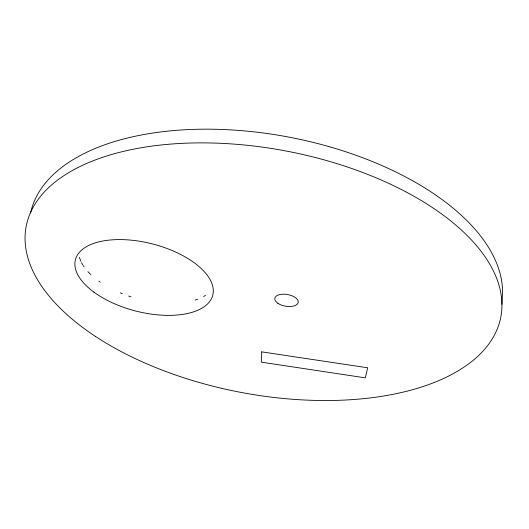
<?xml version="1.0" encoding="UTF-8"?>
<svg xmlns="http://www.w3.org/2000/svg" width="529" height="529" viewBox="0 0 529 529"><rect width="100%" height="100%" fill="white"/><g stroke="black" fill="none" stroke-linecap="round" stroke-linejoin="round"><path stroke-width="0.79" d="M501.942 304.314L502.55 291.327A239.809 124.441 10.8 0 0 278.38 135.245A239.809 124.441 10.8 0 0 30.616 212.85M205.49 295.38A70.397 35.093 14.6 0 1 203.566 296.524M197.734 299.176A70.397 35.093 14.6 0 1 195.34 299.996M130.98 296.795A70.397 35.093 14.6 0 1 128.646 296.022M122.483 293.754A70.397 35.093 14.6 0 1 120.228 292.835M100.259 282.129A70.397 35.093 14.6 0 1 98.883 281.17M90.862 274.597A70.397 35.093 14.6 0 1 87.953 271.642M84.032 266.761A70.397 35.093 14.6 0 1 83.212 265.538M82.835 264.93A70.397 35.093 14.6 0 1 81.552 262.668M80.825 261.147A70.397 35.093 14.6 0 1 79.449 257.358M261.69 351.864L261.471 362.173L365.341 377.858L367.648 367.781L261.69 351.864M95.319 336.318A241.614 122.781 10.8 0 0 493.98 335.902A241.614 122.781 10.8 0 0 201.199 142.876A241.614 122.781 10.8 0 0 95.319 336.318M93.944 292.16A70.926 34.577 14.5 0 0 210.489 300.379A70.926 34.577 14.5 0 0 127.892 239.882A70.926 34.577 14.5 0 0 93.944 292.16M277.87 303.289A11.876 5.918 9.9 0 0 297.715 303.606A11.876 5.918 9.9 0 0 283.947 294.19A11.876 5.918 9.9 0 0 277.87 303.289"/></g></svg>
